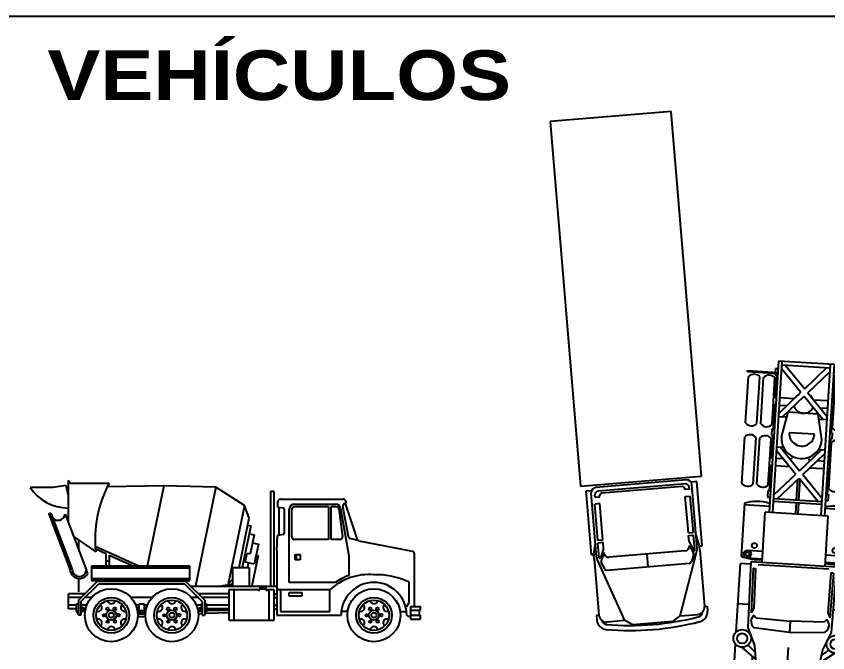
# Model space of a CAD drawing. Header units: centimetres. Extents: x 56177 to 99483, y 493 to 15482.
# Drawn here: x 57368 to 59000, y 2395 to 3676 of the extents above; entities that cross this region are included whole.
import ezdxf

# ---------------------------------------------------------------- set-up
doc = ezdxf.new("R2010")
doc.units = ezdxf.units.CM
doc.header["$MEASUREMENT"] = 0
doc.linetypes.add('DASHED2', pattern=[0.375, 0.25, -0.125])
doc.styles.get("Standard").update_dxf_attribs({"font": 'txt.shx'})

# ---------------------------------------------------------------- blocks, each defined once
blk = doc.blocks.new('camionH')
for p, q in [((-6.053, 1.245), (-6.053, -1.194)), ((1.313, 1.245), (-6.053, 1.245)), ((1.313, -1.194), (1.313, 1.245)), ((2.71, 1.143), (1.415, 1.143)), ((1.415, 1.143), (1.415, 1.041)), ((2.71, 1.092), (2.71, 1.143)), ((2.764, 1.04), (1.466, 1.04)), ((1.557, 0.982), (1.512, 0.982)), ((1.557, 0.982), (1.557, 0.89)), ((1.695, 0.888), (1.695, 0.989)), ((2.431, 0.989), (1.695, 0.989)), ((2.431, 0.888), (2.431, 0.989)), ((2.694, 1.087), (2.482, 1.04)), ((2.778, 0.989), (2.482, 0.989)), ((2.482, 0.888), (2.482, 0.989)), ((2.838, 1.091), (2.727, 1.091)), ((2.787, 1.091), (3.93, 1.091)), ((4.082, 0.583), (2.808, 1.03)), ((3.93, 1.091), (3.93, 1.142)), ((3.93, 1.142), (4.029, 1.142)), ((1.364, 0.939), (1.364, -0.89)), ((1.443, 0.913), (1.443, -0.852)), ((1.489, 0.845), (1.489, -0.783)), ((1.557, 0.89), (1.535, 0.89)), ((2.431, 0.888), (1.695, 0.888)), ((2.609, 0.888), (2.482, 0.888)), ((2.609, 0.888), (2.783, 0.965)), ((2.685, 0.888), (2.843, 0.955)), ((2.883, 0.955), (3.01, 0.901)), ((3.041, -0.806), (3.041, 0.854)), ((4.082, 0.583), (4.082, 0.939)), ((2.787, 0.786), (2.787, -0.738)), ((4.184, 0.431), (4.082, 0.583)), ((4.184, 0.431), (4.184, -0.382)), ((3.041, 0.024), (2.787, 0.024)), ((4.184, -0.382), (4.082, -0.535)), ((4.082, -0.535), (2.808, -0.982)), ((4.082, -0.535), (4.082, -0.89)), ((1.557, -0.921), (1.512, -0.921)), ((1.557, -0.829), (1.535, -0.829)), ((1.557, -0.921), (1.557, -0.829)), ((1.695, -0.839), (1.695, -0.941)), ((2.431, -0.839), (1.695, -0.839)), ((2.431, -0.941), (1.695, -0.941)), ((2.431, -0.839), (2.431, -0.941)), ((2.609, -0.839), (2.482, -0.839)), ((2.482, -0.839), (2.482, -0.941)), ((2.778, -0.941), (2.482, -0.941)), ((2.609, -0.839), (2.783, -0.917)), ((2.685, -0.839), (2.843, -0.907)), ((2.883, -0.907), (3.01, -0.853)), ((1.415, -1.092), (1.415, -0.991)), ((2.71, -1.092), (1.415, -1.092)), ((2.764, -0.992), (1.466, -0.992)), ((2.694, -1.039), (2.482, -0.992)), ((2.71, -1.041), (2.71, -1.092)), ((2.838, -1.043), (2.727, -1.043)), ((2.787, -1.043), (3.93, -1.043)), ((3.93, -1.043), (3.93, -1.093)), ((3.93, -1.093), (4.029, -1.093)), ((-6.053, -1.194), (1.313, -1.194))]:
    blk.add_line(p, q)
for centre, radius, start, end in [((1.466, 0.939), 0.102, 90, 180), ((1.512, 0.913), 0.0686, 90, 180), ((2.727, 0.939), 0.152, 90, 102.5288), ((2.764, 0.939), 0.102, 64.6538, 90), ((2.778, 0.977), 0.0127, 293.9625, 90), ((3.93, 0.939), 0.152, 0, 90), ((4.029, 0.939), 0.203, 9.8947, 90), ((4.029, 0.939), 0.102, 9.8947, 80.8952), ((1.535, 0.845), 0.0457, 90, 180), ((2.685, 0.786), 0.102, 0, 90), ((2.863, 0.909), 0.0508, 66.8014, 113.1986), ((2.99, 0.854), 0.0508, 0, 66.8014), ((-1.214, 0.024), 5.423, 350.009, 9.991), ((-1.214, 0.024), 5.524, 350.1053, 9.8947), ((1.535, -0.783), 0.0457, 180, 270), ((2.685, -0.738), 0.102, 270, 0), ((2.99, -0.806), 0.0508, 293.1986, 0), ((1.466, -0.89), 0.102, 180, 270), ((1.512, -0.852), 0.0686, 180, 270), ((2.778, -0.928), 0.0127, 270, 66.0375), ((2.863, -0.86), 0.0508, 246.8014, 293.1986), ((3.93, -0.89), 0.152, 270, 0), ((4.029, -0.89), 0.203, 270, 350.1053), ((4.029, -0.89), 0.102, 279.1048, 350.1053), ((2.727, -0.89), 0.152, 257.4712, 270), ((2.764, -0.89), 0.102, 270, 295.3462)]:
    blk.add_arc(centre, radius, start, end)
blk = doc.blocks.new('camionI')
for p, q in [((-4.644, 1.248), (-4.644, 0.639)), ((-4.619, 1.248), (-4.644, 1.248)), ((-4.619, 0.639), (-4.619, 1.248)), ((-3.592, 1.223), (-4.528, 1.223)), ((-2.373, 1.223), (-3.309, 1.223)), ((-1.977, 0.639), (-1.977, 1.147)), ((-1.977, 1.147), (-0.91, 1.147)), ((-0.91, 1.147), (-0.91, 1.096)), ((-0.758, 1.147), (0.616, 1.147)), ((-0.758, 1.147), (-0.758, 0.943)), ((0.055, 1.147), (0.055, 0.943)), ((0.865, 1.147), (2.163, 1.147)), ((2.214, 1.147), (2.29, 1.147)), ((-3.592, 0.994), (-4.528, 0.994)), ((-2.373, 0.994), (-3.309, 0.994)), ((-1.037, 1.02), (-1.037, 0.715)), ((-0.885, 1.02), (-0.885, 0.715)), ((0.918, 1.02), (1.144, 0.726)), ((-3.592, 0.918), (-4.528, 0.918)), ((-2.373, 0.918), (-3.309, 0.918)), ((-0.809, 0.943), (-0.809, -0.784)), ((-0.809, 0.943), (0.512, 0.918)), ((-0.682, 0.89), (0.218, 0.873)), ((-0.682, 0.89), (-0.682, 0.839)), ((-0.682, 0.839), (0.121, 0.824)), ((0.121, 0.824), (0.218, 0.873)), ((0.258, 0.816), (0.36, 0.867)), ((0.258, 0.816), (0.309, 0.766)), ((0.36, 0.867), (0.461, 0.842)), ((0.461, 0.842), (0.512, 0.791)), ((0.512, 0.918), (0.868, 0.766)), ((0.992, 0.748), (0.868, 0.893)), ((2.087, 0.893), (2.188, 0.893)), ((2.188, 0.893), (2.188, 0.639)), ((2.265, 0.567), (2.265, 0.893)), ((2.341, 0.893), (2.341, -0.733)), ((-4.72, 0.689), (-4.644, 0.689)), ((-4.72, 0.639), (-4.72, 0.689)), ((-4.619, 0.689), (-4.593, 0.689)), ((-4.593, 0.689), (-4.593, 0.639)), ((-4.593, 0.664), (-4.136, 0.664)), ((-3.592, 0.689), (-4.528, 0.689)), ((-4.136, 0.689), (-4.136, 0.639)), ((-3.984, 0.689), (-3.984, 0.639)), ((-3.984, 0.664), (-3.501, 0.664)), ((-3.501, 0.639), (-3.501, 0.689)), ((-3.501, 0.689), (-3.374, 0.689)), ((-3.374, 0.689), (-3.374, 0.639)), ((-3.374, 0.664), (-2.917, 0.664)), ((-2.373, 0.689), (-3.309, 0.689)), ((-2.917, 0.689), (-2.917, 0.639)), ((-2.764, 0.689), (-2.764, 0.639)), ((-2.764, 0.664), (-2.256, 0.664)), ((-2.256, 0.689), (-2.129, 0.689)), ((-2.256, 0.639), (-2.256, 0.689)), ((-2.129, 0.689), (-2.129, 0.639)), ((-1.825, 0.715), (-1.825, -0.555)), ((-0.809, 0.715), (-1.825, 0.715)), ((-0.758, 0.791), (-0.758, -0.631)), ((0.309, 0.766), (0.334, 0.08)), ((0.563, 0.08), (0.512, 0.791)), ((0.868, 0.766), (2.29, 0.562)), ((1.985, 0.791), (1.096, 0.791)), ((1.985, 0.791), (1.985, 0.74)), ((-4.873, 0.639), (-1.825, 0.639)), ((-4.873, 0.639), (-4.873, -0.479)), ((-4.873, 0.562), (-1.825, 0.562)), ((-4.796, 0.562), (-4.796, -0.403)), ((-4.35, 0.08), (-4.796, 0.493)), ((-4.276, 0.149), (-4.721, 0.562)), ((-4.276, 0.149), (-3.83, 0.562)), ((-4.201, 0.08), (-3.755, 0.493)), ((-4.136, 0.562), (-4.136, 0.279)), ((-3.984, 0.562), (-3.984, 0.42)), ((-3.755, 0.562), (-3.755, 0.41)), ((-3.145, 0.562), (-3.145, 0.435)), ((-2.699, 0.08), (-3.145, 0.493)), ((-2.625, 0.149), (-3.07, 0.562)), ((-2.917, 0.562), (-2.917, 0.421)), ((-2.764, 0.562), (-2.764, 0.279)), ((-2.625, 0.149), (-2.179, 0.562)), ((-2.55, 0.08), (-2.104, 0.493)), ((-2.104, 0.562), (-2.104, -0.403)), ((-2.053, -0.403), (-2.053, 0.562)), ((2.087, 0.639), (2.188, 0.639)), ((2.112, 0.639), (2.112, 0.592)), ((2.163, 0.583), (2.163, -0.423)), ((2.29, -0.403), (2.29, 0.562)), ((-3.349, 0.486), (-3.857, 0.385)), ((-3.857, 0.385), (-3.857, -0.225)), ((-3.45, 0.334), (-3.45, -0.174)), ((-4.796, -0.334), (-4.35, 0.08)), ((-4.721, -0.403), (-4.276, 0.01)), ((-3.83, -0.403), (-4.276, 0.01)), ((-3.755, -0.334), (-4.201, 0.08)), ((-3.145, -0.334), (-2.699, 0.08)), ((-3.07, -0.403), (-2.625, 0.01)), ((-2.179, -0.403), (-2.625, 0.01)), ((-2.104, -0.334), (-2.55, 0.08)), ((-2.104, 0.105), (-2.523, 0.105)), ((-2.104, 0.054), (-2.523, 0.054)), ((-1.825, 0.105), (-2.053, 0.105)), ((-2.053, 0.054), (-1.825, 0.054)), ((0.309, -0.606), (0.334, 0.08)), ((0.334, 0.08), (0.563, 0.08)), ((0.334, 0.08), (0.563, 0.08)), ((0.563, 0.08), (0.512, -0.631)), ((2.163, 0.08), (0.868, 0.08)), ((-4.136, -0.119), (-4.136, -0.403)), ((-2.764, -0.119), (-2.764, -0.403)), ((-3.984, -0.26), (-3.984, -0.403)), ((-3.349, -0.327), (-3.857, -0.225)), ((-3.755, -0.25), (-3.755, -0.403)), ((-3.145, -0.276), (-3.145, -0.403)), ((-2.917, -0.261), (-2.917, -0.403)), ((-1.825, -0.403), (-4.873, -0.403)), ((-4.873, -0.479), (-1.825, -0.479)), ((-4.72, -0.479), (-4.72, -0.53)), ((-4.644, -1.089), (-4.644, -0.479)), ((-4.619, -0.479), (-4.619, -1.089)), ((-4.593, -0.53), (-4.593, -0.479)), ((-4.136, -0.479), (-4.136, -0.53)), ((-3.984, -0.479), (-3.984, -0.53)), ((-3.501, -0.479), (-3.501, -0.53)), ((-3.374, -0.53), (-3.374, -0.479)), ((-2.917, -0.479), (-2.917, -0.53)), ((-2.764, -0.479), (-2.764, -0.53)), ((-2.256, -0.479), (-2.256, -0.53)), ((-2.129, -0.53), (-2.129, -0.479)), ((-1.952, -0.987), (-1.952, -0.479)), ((0.868, -0.606), (2.29, -0.403)), ((2.087, -0.479), (2.188, -0.479)), ((2.112, -0.479), (2.112, -0.432)), ((2.188, -0.733), (2.188, -0.479)), ((2.265, -0.407), (2.265, -0.733)), ((-4.72, -0.53), (-4.644, -0.53)), ((-4.619, -0.53), (-4.593, -0.53)), ((-4.593, -0.504), (-4.136, -0.504)), ((-3.592, -0.53), (-4.528, -0.53)), ((-3.984, -0.504), (-3.501, -0.504)), ((-3.501, -0.53), (-3.374, -0.53)), ((-3.374, -0.504), (-2.917, -0.504)), ((-2.373, -0.53), (-3.309, -0.53)), ((-2.764, -0.504), (-2.256, -0.504)), ((-2.256, -0.53), (-2.129, -0.53)), ((-0.809, -0.555), (-1.825, -0.555)), ((-1.037, -0.86), (-1.037, -0.555)), ((-0.885, -0.86), (-0.885, -0.555)), ((0.258, -0.657), (0.309, -0.606)), ((0.461, -0.682), (0.512, -0.631)), ((0.512, -0.758), (0.868, -0.606)), ((0.992, -0.588), (0.868, -0.733)), ((0.918, -0.86), (1.144, -0.566)), ((1.985, -0.631), (1.096, -0.631)), ((1.985, -0.631), (1.985, -0.581)), ((-3.592, -0.758), (-4.528, -0.758)), ((-2.373, -0.758), (-3.309, -0.758)), ((-0.809, -0.784), (0.512, -0.758)), ((-0.758, -0.784), (-0.758, -0.987)), ((-0.682, -0.68), (0.121, -0.664)), ((-0.682, -0.731), (-0.682, -0.68)), ((-0.682, -0.731), (0.218, -0.713)), ((0.055, -0.784), (0.055, -0.987)), ((0.121, -0.664), (0.218, -0.713)), ((0.258, -0.657), (0.36, -0.708)), ((0.36, -0.708), (0.461, -0.682)), ((2.087, -0.733), (2.188, -0.733)), ((-3.592, -0.835), (-4.528, -0.835)), ((-2.373, -0.835), (-3.309, -0.835)), ((-0.91, -0.987), (-0.91, -0.936)), ((-4.619, -1.089), (-4.644, -1.089)), ((-3.592, -1.063), (-4.528, -1.063)), ((-2.373, -1.063), (-3.309, -1.063)), ((-1.977, -0.987), (-0.91, -0.987)), ((0.616, -0.987), (-0.758, -0.987)), ((2.163, -0.987), (0.865, -0.987)), ((2.214, -0.987), (2.29, -0.987))]:
    blk.add_line(p, q)
for centre, radius in [((0.741, 1.02), 0.178), ((-0.961, 1.02), 0.0762), ((-0.961, 1.02), 0.0381), ((0.741, 1.02), 0.102), ((-1.139, 0.893), 0.0508), ((2.239, 0.08), 0.0508), ((-1.139, -0.733), 0.0508), ((-0.961, -0.86), 0.0762), ((0.741, -0.86), 0.178), ((0.741, -0.86), 0.102), ((-0.961, -0.86), 0.0381)]:
    blk.add_circle(centre, radius)
for centre, radius, start, end in [((-4.425, 1.109), 0.154, 132.075, 227.925), ((-3.695, 1.109), 0.154, 312.075, 47.925), ((-3.206, 1.109), 0.154, 132.075, 227.925), ((-2.476, 1.109), 0.154, 312.075, 47.925), ((-1.088, 0.842), 0.94, 161.0754, 192.4869), ((-1.799, 0.842), 0.94, 352.2336, 18.9246), ((1.877, 0.969), 0.337, 346.9139, 31.8908), ((0.652, 0.702), 1.624, 6.736, 15.8839), ((0.728, 0.702), 1.624, 6.736, 15.8839), ((-4.425, 0.804), 0.154, 132.075, 227.925), ((-3.695, 0.804), 0.154, 312.075, 47.925), ((-3.206, 0.804), 0.154, 132.075, 227.925), ((-2.476, 0.804), 0.154, 312.075, 47.925), ((2.087, 0.791), 0.102, 90, 180), ((2.15, 0.829), 0.0635, 306.8699, 53.1301), ((2.087, 0.74), 0.102, 180, 270), ((2.15, 0.702), 0.0635, 306.8699, 53.1301), ((-3.45, 0.08), 0.254, 270, 90), ((-3.349, 0.08), 0.406, 270, 90), ((-4.06, 0.08), 0.203, 119.5409, 146.1096), ((-4.06, 0.08), 0.203, 288.9298, 71.0702), ((-2.841, 0.08), 0.203, 108.9298, 130.5416), ((-4.06, 0.08), 0.203, 213.8904, 240.4591), ((-2.841, 0.08), 0.203, 229.4584, 251.0702), ((-1.088, -0.682), 0.94, 167.5131, 198.9246), ((2.087, -0.581), 0.102, 90, 180), ((-4.425, -0.644), 0.154, 132.075, 227.925), ((-3.695, -0.644), 0.154, 312.075, 47.925), ((-3.206, -0.644), 0.154, 132.075, 227.925), ((-2.476, -0.644), 0.154, 312.075, 47.925), ((-1.799, -0.682), 0.94, 341.0754, 7.7664), ((2.087, -0.631), 0.102, 180, 270), ((2.15, -0.542), 0.0635, 306.8699, 53.1301), ((2.15, -0.669), 0.0635, 306.8699, 53.1301), ((1.877, -0.809), 0.337, 328.1092, 13.0861), ((0.652, -0.542), 1.624, 344.1161, 353.264), ((0.728, -0.542), 1.624, 344.1161, 353.264), ((-4.425, -0.949), 0.154, 132.075, 227.925), ((-3.695, -0.949), 0.154, 312.075, 47.925), ((-3.206, -0.949), 0.154, 132.075, 227.925), ((-2.476, -0.949), 0.154, 312.075, 47.925)]:
    blk.add_arc(centre, radius, start, end)
blk = doc.blocks.new('A$C3ACF3386')
at = {"color": 0, "linetype": 'ByBlock'}
for p, q in [((0.453, 3.102), (0, 3.102)), ((0.72, 3.143), (0.453, 3.102)), ((0.761, 2.958), (0.72, 3.143)), ((0.761, 3.246), (0.761, 2.405)), ((0.802, 3.184), (0.761, 3.246)), ((1.584, 3.184), (0.802, 3.184)), ((2.69, 3.138), (1.548, 3.114)), ((2.69, 3.138), (2.354, 1.518)), ((3.735, 3.11), (2.69, 3.138)), ((3.735, 3.11), (3.323, 1.127)), ((4.309, 2.739), (3.735, 3.11)), ((4.83, 3.023), (4.83, 1.118)), ((4.907, 3.023), (4.83, 3.023)), ((4.907, 1.118), (4.907, 3.023)), ((4.979, 2.705), (4.982, 2.821)), ((5.033, 2.87), (6.292, 2.87)), ((6.324, 2.781), (6.355, 2.789)), ((6.334, 2.783), (6.581, 2.039)), ((6.34, 2.835), (6.355, 2.789)), ((4.309, 2.739), (3.983, 1.168)), ((4.404, 2.488), (4.309, 2.739)), ((4.979, 2.705), (5.087, 2.695)), ((5.001, 2.703), (5.001, 2.14)), ((5.11, 2.669), (5.11, 2.18)), ((5.211, 1.194), (5.211, 2.667)), ((5.262, 2.108), (5.262, 2.667)), ((5.313, 2.769), (6.142, 2.769)), ((5.313, 2.718), (5.999, 2.718)), ((5.999, 2.718), (5.999, 2.057)), ((6.05, 2.718), (6.158, 2.718)), ((6.05, 2.057), (6.05, 2.718)), ((6.209, 2.675), (6.284, 2.118)), ((6.242, 2.684), (6.405, 1.727)), ((6.399, 2.115), (6.287, 2.722)), ((0.411, 2.587), (0.37, 2.567)), ((0.373, 2.573), (0.805, 1.441)), ((0.411, 2.587), (0.844, 1.456)), ((0.7, 2.567), (1.132, 1.435)), ((4.199, 1.497), (4.404, 2.488)), ((4.436, 2.335), (4.262, 1.497)), ((4.375, 2.347), (4.436, 2.335)), ((4.402, 2.173), (4.503, 2.153)), ((4.503, 2.153), (4.423, 1.77)), ((4.957, 1.829), (4.971, 2.135)), ((5.089, 2.155), (4.971, 2.135)), ((0.87, 2.12), (1.317, 1.806)), ((0.967, 2.032), (0.967, 1.866)), ((4.469, 1.991), (4.59, 1.966)), ((4.59, 1.966), (4.507, 1.563)), ((5.999, 2.057), (5.313, 2.057)), ((6.234, 2.057), (6.05, 2.057)), ((6.595, 2.035), (6.437, 2.075)), ((7.693, 1.819), (6.618, 2.022)), ((2.183, 1.518), (1.307, 1.919)), ((1.317, 1.867), (1.522, 1.773)), ((4.957, 1.829), (4.957, 0.533)), ((1.522, 1.773), (1.522, 1.518)), ((1.584, 1.745), (2.083, 1.518)), ((1.584, 1.745), (1.584, 1.518)), ((4.325, 1.601), (4.363, 1.782)), ((4.363, 1.782), (4.423, 1.77)), ((4.585, 1.736), (4.458, 1.127)), ((4.544, 1.745), (4.585, 1.736)), ((5.326, 1.753), (5.427, 1.753)), ((5.326, 1.651), (5.326, 1.753)), ((5.427, 1.651), (5.326, 1.651)), ((5.351, 1.753), (5.351, 1.651)), ((5.427, 1.753), (5.427, 1.651)), ((6.405, 1.727), (6.405, 1.333)), ((7.726, 0.711), (7.726, 1.771)), ((1.234, 1.518), (1.234, 1.23)), ((3.21, 1.518), (1.234, 1.518)), ((3.21, 1.477), (1.234, 1.477)), ((1.584, 1.621), (1.522, 1.621)), ((3.21, 1.23), (3.21, 1.518)), ((4.074, 1.127), (4.074, 1.497)), ((4.074, 1.497), (4.403, 1.497)), ((4.507, 1.563), (4.325, 1.601)), ((4.386, 1.588), (4.367, 1.497)), ((4.403, 1.497), (4.403, 1.127)), ((0.847, 1.336), (0.802, 1.435)), ((1.155, 1.374), (1.132, 1.435)), ((0.967, 1.272), (0.967, 1.003)), ((0.97, 0.833), (1.355, 1.219)), ((1.02, 0.812), (1.376, 1.168)), ((1.234, 1.271), (3.21, 1.271)), ((1.234, 1.23), (3.21, 1.23)), ((1.355, 1.219), (3.124, 1.219)), ((1.376, 1.168), (3.103, 1.168)), ((3.459, 0.812), (3.103, 1.168)), ((3.51, 0.833), (3.124, 1.219)), ((4.074, 1.157), (3.839, 1.118)), ((4.074, 1.261), (3.983, 1.168)), ((6.133, 1.194), (5.211, 1.194)), ((7.624, 0.787), (7.624, 1.166)), ((3.23, 1.118), (4.957, 1.118)), ((3.992, 1.041), (3.992, 0.432)), ((4.602, 1.041), (3.992, 1.041)), ((4.094, 1.041), (4.094, 0.432)), ((4.602, 1.067), (4.754, 1.067)), ((4.602, 1.016), (4.602, 1.067)), ((4.627, 1.092), (4.729, 1.092)), ((4.627, 1.067), (4.627, 1.092)), ((4.729, 1.092), (4.729, 1.067)), ((4.754, 1.067), (4.754, 1.016)), ((4.907, 1.041), (4.754, 1.041)), ((4.805, 0.432), (4.805, 1.041)), ((4.907, 0.432), (4.907, 1.041)), ((6.024, 1.041), (4.957, 1.041)), ((5.034, 1.041), (5.034, 0.61)), ((5.211, 0.914), (5.211, 0.991)), ((5.211, 0.991), (5.465, 0.991)), ((5.465, 0.991), (5.465, 0.914)), ((6.024, 0.61), (6.024, 1.041)), ((1.101, 0.965), (0.766, 0.965)), ((0.766, 0.66), (0.766, 0.965)), ((1.025, 0.889), (0.766, 0.889)), ((0.97, 0.833), (0.97, 0.533)), ((1.232, 0.889), (1.097, 0.889)), ((2.452, 0.889), (2.027, 0.889)), ((3.382, 0.889), (3.247, 0.889)), ((3.992, 0.965), (3.378, 0.965)), ((3.992, 0.889), (3.454, 0.889)), ((3.51, 0.833), (3.51, 0.533)), ((4.907, 0.965), (4.957, 0.965)), ((4.907, 0.889), (4.957, 0.889)), ((5.465, 0.914), (5.211, 0.914)), ((0.931, 0.737), (0.766, 0.737)), ((0.931, 0.66), (0.766, 0.66)), ((0.931, 0.762), (0.97, 0.762)), ((0.931, 0.61), (0.931, 0.762)), ((1.02, 0.812), (1.02, 0.533)), ((1.02, 0.762), (1.033, 0.762)), ((1.033, 0.762), (1.033, 0.61)), ((1.137, 0.737), (1.033, 0.737)), ((1.11, 0.651), (1.033, 0.66)), ((1.035, 0.686), (1.116, 0.675)), ((2.189, 0.737), (2.123, 0.737)), ((2.143, 0.68), (2.187, 0.686)), ((2.189, 0.66), (2.149, 0.655)), ((2.189, 0.61), (2.189, 0.762)), ((2.189, 0.762), (2.29, 0.762)), ((2.29, 0.762), (2.29, 0.61)), ((2.356, 0.737), (2.29, 0.737)), ((2.29, 0.66), (2.33, 0.655)), ((2.336, 0.68), (2.292, 0.686)), ((3.446, 0.737), (3.342, 0.737)), ((3.446, 0.737), (3.342, 0.737)), ((3.365, 0.676), (3.444, 0.686)), ((3.446, 0.66), (3.369, 0.651)), ((3.446, 0.762), (3.459, 0.762)), ((3.446, 0.61), (3.446, 0.762)), ((3.459, 0.812), (3.459, 0.533)), ((3.51, 0.762), (3.548, 0.762)), ((3.548, 0.762), (3.548, 0.61)), ((3.992, 0.737), (3.548, 0.737)), ((3.992, 0.66), (3.548, 0.66)), ((4.907, 0.737), (4.957, 0.737)), ((4.907, 0.66), (4.957, 0.66)), ((7.574, 0.711), (7.624, 0.787)), ((7.65, 0.711), (7.853, 0.711)), ((7.65, 0.711), (7.65, 0.457)), ((7.853, 0.635), (7.853, 0.711)), ((1.02, 0.533), (0.97, 0.533)), ((1.105, 0.626), (1.033, 0.635)), ((1.101, 0.601), (1.033, 0.61)), ((2.189, 0.635), (2.154, 0.631)), ((2.189, 0.61), (2.158, 0.606)), ((2.163, 0.559), (2.316, 0.559)), ((2.163, 0.508), (2.316, 0.508)), ((2.29, 0.635), (2.325, 0.631)), ((2.29, 0.61), (2.321, 0.606)), ((3.446, 0.635), (3.374, 0.626)), ((3.446, 0.61), (3.378, 0.601)), ((3.382, 0.56), (3.467, 0.568)), ((3.459, 0.533), (3.51, 0.533)), ((3.535, 0.576), (3.992, 0.586)), ((3.548, 0.628), (3.992, 0.635)), ((4.957, 0.533), (6.253, 0.533)), ((5.034, 0.61), (6.024, 0.61)), ((6.385, 0.61), (6.257, 0.61)), ((7.441, 0.61), (7.57, 0.61)), ((7.599, 0.508), (7.574, 0.533)), ((7.65, 0.508), (7.599, 0.508)), ((7.675, 0.635), (7.853, 0.635)), ((7.675, 0.533), (7.853, 0.533)), ((7.828, 0.533), (7.828, 0.635)), ((7.853, 0.457), (7.853, 0.533)), ((3.992, 0.432), (4.907, 0.432)), ((7.65, 0.457), (7.853, 0.457))]:
    blk.add_line(p, q, dxfattribs=at)
for centre, radius in [((1.63, 0.533), 0.533), ((2.849, 0.533), 0.533), ((6.913, 0.533), 0.533), ((1.63, 0.533), 0.359), ((1.63, 0.533), 0.305), ((2.849, 0.533), 0.359), ((2.849, 0.533), 0.305), ((6.913, 0.533), 0.359), ((6.913, 0.533), 0.305), ((1.554, 0.66), 0.0254), ((1.702, 0.663), 0.0254), ((2.773, 0.66), 0.0254), ((2.921, 0.663), 0.0254), ((6.837, 0.66), 0.0254), ((6.985, 0.663), 0.0254), ((1.482, 0.531), 0.0254), ((1.63, 0.533), 0.102), ((1.63, 0.533), 0.0508), ((1.778, 0.536), 0.0254), ((2.24, 0.61), 0.0254), ((2.701, 0.531), 0.0254), ((2.849, 0.533), 0.102), ((2.849, 0.533), 0.0508), ((2.997, 0.536), 0.0254), ((6.765, 0.531), 0.0254), ((6.913, 0.533), 0.102), ((6.913, 0.533), 0.0508), ((7.061, 0.536), 0.0254), ((1.558, 0.404), 0.0254), ((1.706, 0.406), 0.0254), ((2.777, 0.404), 0.0254), ((2.925, 0.406), 0.0254), ((6.841, 0.404), 0.0254), ((6.989, 0.406), 0.0254)]:
    blk.add_circle(centre, radius, dxfattribs=at)
for centre, radius, start, end in [((0.771, 3.619), 0.929, 213.837, 269.3769), ((3.699, 2.059), 2.396, 151.9771, 186.0616), ((5.033, 2.819), 0.0508, 90, 178.4926), ((6.337, 2.732), 0.0508, 104.7436, 190.6197), ((6.292, 2.819), 0.0508, 18.0042, 90), ((5.084, 2.669), 0.0254, 0, 84.2894), ((5.313, 2.667), 0.102, 90, 180), ((5.313, 2.667), 0.0508, 90, 180), ((6.142, 2.667), 0.102, 9.6888, 90), ((6.158, 2.667), 0.0508, 8.8807, 90), ((0.556, 2.588), 0.145, 221.4824, 351.5157), ((5.084, 2.18), 0.0254, 279.8658, 0), ((5.313, 2.108), 0.0508, 180, 270), ((6.234, 2.108), 0.0508, 270, 11.2813), ((6.449, 2.124), 0.0508, 190.6197, 255.9638), ((6.582, 1.986), 0.0508, 45, 75.9638), ((7.675, 1.771), 0.0508, 0, 69.4338), ((0.988, 1.457), 0.145, 180.3131, 351.5157), ((0.988, 1.457), 0.186, 220.6271, 333.6287), ((6.806, 0.211), 1.14, 84.5836, 133.2657), ((6.806, 0.211), 1.191, 109.6462, 124.402), ((6.977, -0.103), 1.45, 65.7068, 92.5221), ((6.913, 0.533), 0.661, 0, 180), ((7.574, 1.166), 0.0508, 0, 90), ((1.63, 0.838), 0.0762, 189.5941, 350.4059), ((2.849, 0.838), 0.0762, 189.5941, 350.4059), ((6.913, 0.838), 0.0762, 189.5941, 350.4059), ((1.366, 0.686), 0.0762, 249.5941, 50.4059), ((1.894, 0.686), 0.0762, 129.5941, 290.4059), ((2.585, 0.686), 0.0762, 249.5941, 50.4059), ((3.113, 0.686), 0.0762, 129.5941, 290.4059), ((6.649, 0.686), 0.0762, 249.5941, 50.4059), ((7.177, 0.686), 0.0762, 129.5941, 290.4059), ((0.982, 0.61), 0.0508, 180, 255.5225), ((0.982, 0.61), 0.0254, 120, 240), ((0.982, 0.61), 0.0508, 318.5904, 0), ((2.24, 0.61), 0.0508, 180, 0), ((3.497, 0.61), 0.0508, 180, 221.4096), ((3.497, 0.61), 0.0254, 300, 60), ((3.497, 0.61), 0.0508, 284.4775, 0), ((1.366, 0.381), 0.0762, 309.5941, 110.4059), ((1.894, 0.381), 0.0762, 69.5941, 230.4059), ((2.585, 0.381), 0.0762, 309.5941, 110.4059), ((3.113, 0.381), 0.0762, 69.5941, 230.4059), ((6.649, 0.381), 0.0762, 309.5941, 110.4059), ((7.177, 0.381), 0.0762, 69.5941, 230.4059), ((1.63, 0.229), 0.0762, 9.5941, 170.4059), ((2.849, 0.229), 0.0762, 9.5941, 170.4059), ((6.913, 0.229), 0.0762, 9.5941, 170.4059)]:
    blk.add_arc(centre, radius, start, end, dxfattribs=at)

msp = doc.modelspace()

# ---------------------------------------------------------------- linework, layer by layer
msp.add_lwpolyline([(56177.13, 3675.93), (59479.95, 3675.93), (59479.95, 513.41), (56177.13, 513.41)], close=True)

# ---------------------------------------------------------------- block references
at = {"xscale": 100, "yscale": 100, "zscale": 100, "rotation": 274.7641191278436}
msp.add_blockref('camionH', (58611.16, 2870.94), dxfattribs=at)
at = {"linetype": 'DASHED2', "ltscale": 0.03, "xscale": 100, "yscale": 100, "zscale": 100, "rotation": 266.4132452410473}
msp.add_blockref('camionI', (58918.63, 2492.44), dxfattribs=at)
at = {"xscale": 100, "yscale": 100, "zscale": 100}
msp.add_blockref('A$C3ACF3386', (57396.07, 2417.14), dxfattribs=at)

# ---------------------------------------------------------------- texts
at = {"insert": (57430.42, 3607.24), "char_height": 100, "width": 1216.764, "attachment_point": 1}
msp.add_mtext('{\\fArial Black|b0|i0|c0|p34;VEHÍCULOS}', dxfattribs=at)

doc.saveas('drawing.dxf')
